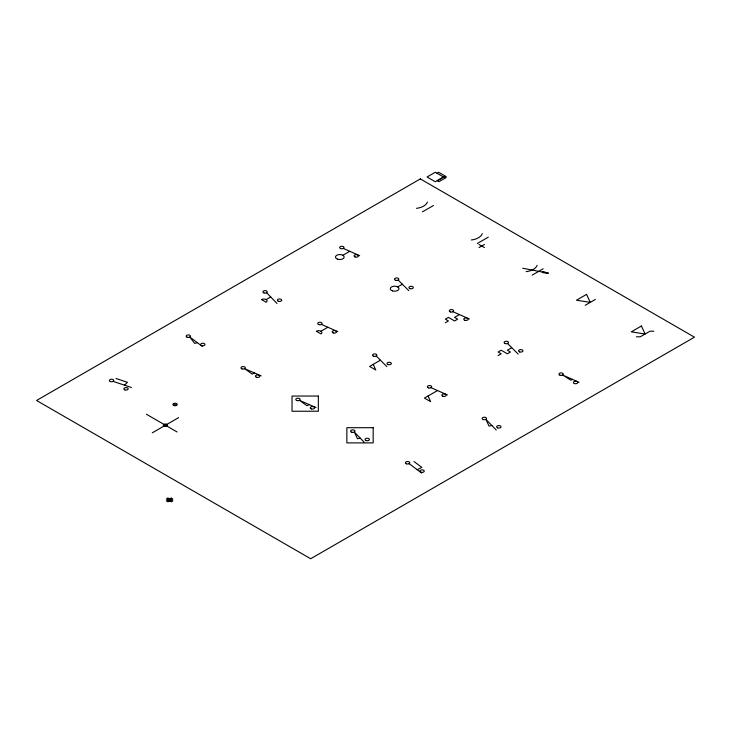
<?xml version="1.0" encoding="UTF-8"?>
<svg xmlns="http://www.w3.org/2000/svg" width="731" height="731" viewBox="0 0 731 731"><rect width="100%" height="100%" fill="white"/><g stroke="black" fill="none" stroke-linecap="round" stroke-linejoin="round"><path stroke-width="1.1" d="M124.508 385.191L127.432 382.313L115.991 378.475M437.028 173.238L438.673 172.288L446.129 176.591L444.485 177.542L435.292 172.251L427.068 177.003L435.292 181.754L443.516 177.003M266.13 299.591A3.253 1.882 0 0 1 266.13 302.25L261.524 299.591A3.253 1.882 0 0 1 266.13 299.591L270.689 296.96M342.885 255.274L349.774 251.29M422.518 211.826L433.483 205.502M320.955 331.244A3.253 1.882 0 0 1 320.955 333.903L316.349 331.244A3.253 1.882 0 0 1 320.955 331.244L327.872 327.25M397.71 286.927L402.37 284.24M477.343 243.478L488.308 237.155M152.304 432.816L178.62 417.62M478.988 247.599L484.47 244.428M380.422 360.2L369.612 366.441L375.78 369.996L373.212 364.358M445.334 322.736L448.423 320.955L445.334 319.173L448.423 317.391L454.591 320.955L457.679 319.173L454.591 317.391L459.47 314.577M532.168 275.139L543.133 268.807M437.513 390.546L424.437 398.093L430.605 401.657L428.037 396.01M498.103 355.577L501.192 353.795L498.103 352.013L501.192 350.231L507.36 353.795L510.448 352.013L507.36 350.231L511.727 347.709M585.22 305.284L595.345 299.436M572.327 379.316L570.838 380.175L562.651 375.03L579.034 382.286M254.461 372.956L252.204 374.098L244.666 368.698L261.177 375.88M309.286 404.618L307.029 405.76L299.491 400.35L316.002 407.532M417.136 469.667L421.869 467.447L413.974 461.517M197.324 342.656L194.62 343.415L189.841 337.046L202.432 346.494M360.301 438.189L357.441 438.71L354.316 432.003L364.029 442.036M491.881 425.524L489.021 426.045L485.896 419.347L496.285 430.066M653.834 331.216L649.95 331.216L640.292 336.79L636.409 336.79M548.168 273.156L542.347 272.626L542.959 271.557L548.168 273.156L522.747 268.25M113.086 381.363L131.406 387.503M453.019 311.735L469.393 318.972M431.071 387.695L447.463 394.941M321.421 324.39L337.795 331.646M343.351 248.421L359.661 255.713M478.988 244.428L484.47 247.599M173.53 403.594L176.6 405.367M146.383 414.239L177.085 431.966M169.674 498.971L171.292 499.903M167.929 499.986L169.546 500.918M409.141 463.664L421.714 473.112M507.552 343.515L518.197 354.106M398.194 280.083L408.812 290.646M376.246 356.043L386.873 366.615M266.596 292.738L276.985 303.447M537.102 265.326A14.081 8.132 0 0 1 526.137 271.649M482.277 233.673A14.081 8.132 0 0 1 471.312 239.996M427.452 202.021A14.081 8.132 0 0 1 416.487 208.344M420.325 178.912L36.55 400.478L310.675 558.749L694.45 337.174L420.325 178.912M444.485 176.591L437.284 180.749L438.929 181.699L446.129 177.542L444.485 176.591M167.929 498.085L166.385 498.971L171.292 501.804L172.836 500.918L167.929 498.085M171.218 498.085L166.385 500.872L168.002 501.804L172.836 499.017L171.218 498.085M586.573 294.365L576.448 300.213L590.282 302.36L586.573 294.365M641.416 326.017L631.282 331.865L645.126 334.003L641.416 326.017M318.35 396.047L292.034 396.047L292.034 411.242L318.35 411.242L318.35 396.047M373.175 427.699L346.86 427.699L346.86 442.895L373.175 442.895L373.175 427.699M366.039 440.519A2.175 1.252 0 0 0 369.42 439.569A2.175 1.252 0 0 0 366.304 438.353A2.175 1.252 0 0 0 366.039 440.519M351.693 432.204A2.175 1.252 0 0 0 354.955 431.116A2.175 1.252 0 0 0 351.693 430.038A2.175 1.252 0 0 0 351.693 432.204M173.877 405.531A2.175 1.252 0 0 0 177.231 404.554A2.175 1.252 0 0 0 174.079 403.366A2.175 1.252 0 0 0 173.877 405.531M164.347 426.319A2.175 1.252 0 0 0 167.6 425.241A2.175 1.252 0 0 0 164.347 424.154A2.175 1.252 0 0 0 164.347 426.319M124.809 389.87A2.175 1.252 0 0 0 128.19 388.919A2.175 1.252 0 0 0 125.074 387.704A2.175 1.252 0 0 0 124.809 389.87M110.335 381.518A2.175 1.252 0 0 0 113.716 380.568A2.175 1.252 0 0 0 110.6 379.352A2.175 1.252 0 0 0 110.335 381.518M420.992 472.217A2.175 1.252 0 0 0 424.254 471.13A2.175 1.252 0 0 0 420.992 470.042A2.175 1.252 0 0 0 420.992 472.217M406.39 463.81A2.175 1.252 0 0 0 409.771 462.86A2.175 1.252 0 0 0 406.655 461.645A2.175 1.252 0 0 0 406.39 463.81M311.342 408.912A2.175 1.252 0 0 0 314.604 407.825A2.175 1.252 0 0 0 311.342 406.738A2.175 1.252 0 0 0 311.342 408.912M296.868 400.551A2.175 1.252 0 0 0 300.13 399.464A2.175 1.252 0 0 0 296.868 398.386A2.175 1.252 0 0 0 296.868 400.551M242.043 368.899A2.175 1.252 0 0 0 245.305 367.812A2.175 1.252 0 0 0 242.043 366.734A2.175 1.252 0 0 0 242.043 368.899M256.389 377.205A2.175 1.252 0 0 0 259.77 376.264A2.175 1.252 0 0 0 256.654 375.04A2.175 1.252 0 0 0 256.389 377.205M187.09 337.201A2.175 1.252 0 0 0 190.471 336.251A2.175 1.252 0 0 0 187.355 335.036A2.175 1.252 0 0 0 187.09 337.201M201.564 345.553A2.175 1.252 0 0 0 204.945 344.612A2.175 1.252 0 0 0 201.829 343.387A2.175 1.252 0 0 0 201.564 345.553M497.619 427.854A2.175 1.252 0 0 0 501 426.904A2.175 1.252 0 0 0 497.884 425.689A2.175 1.252 0 0 0 497.619 427.854M483.273 419.548A2.175 1.252 0 0 0 486.535 418.461A2.175 1.252 0 0 0 483.273 417.374A2.175 1.252 0 0 0 483.273 419.548M442.794 396.202A2.175 1.252 0 0 0 446.175 395.252A2.175 1.252 0 0 0 443.059 394.036A2.175 1.252 0 0 0 442.794 396.202M428.32 387.841A2.175 1.252 0 0 0 431.701 386.9A2.175 1.252 0 0 0 428.585 385.676A2.175 1.252 0 0 0 428.32 387.841M387.969 364.55A2.175 1.252 0 0 0 391.35 363.599A2.175 1.252 0 0 0 388.234 362.384A2.175 1.252 0 0 0 387.969 364.55M373.495 356.189A2.175 1.252 0 0 0 376.876 355.239A2.175 1.252 0 0 0 373.76 354.023A2.175 1.252 0 0 0 373.495 356.189M333.272 332.943A2.175 1.252 0 0 0 336.534 331.856A2.175 1.252 0 0 0 333.272 330.768A2.175 1.252 0 0 0 333.272 332.943M318.798 324.582A2.175 1.252 0 0 0 322.06 323.504A2.175 1.252 0 0 0 318.798 322.417A2.175 1.252 0 0 0 318.798 324.582M278.319 301.245A2.175 1.252 0 0 0 281.7 300.295A2.175 1.252 0 0 0 278.584 299.08A2.175 1.252 0 0 0 278.319 301.245M263.973 292.93A2.175 1.252 0 0 0 267.235 291.852A2.175 1.252 0 0 0 263.973 290.764A2.175 1.252 0 0 0 263.973 292.93M574.374 383.537A2.175 1.252 0 0 0 577.755 382.587A2.175 1.252 0 0 0 574.639 381.372A2.175 1.252 0 0 0 574.374 383.537M560.028 375.231A2.175 1.252 0 0 0 563.29 374.144A2.175 1.252 0 0 0 560.028 373.057A2.175 1.252 0 0 0 560.028 375.231M519.677 351.931A2.175 1.252 0 0 0 522.939 350.853A2.175 1.252 0 0 0 519.677 349.765A2.175 1.252 0 0 0 519.677 351.931M505.075 343.533A2.175 1.252 0 0 0 508.456 342.583A2.175 1.252 0 0 0 505.34 341.368A2.175 1.252 0 0 0 505.075 343.533M450.378 311.927A2.175 1.252 0 0 0 453.64 310.839A2.175 1.252 0 0 0 450.378 309.752A2.175 1.252 0 0 0 450.378 311.927M464.852 320.279A2.175 1.252 0 0 0 468.114 319.2A2.175 1.252 0 0 0 464.852 318.113A2.175 1.252 0 0 0 464.852 320.279M392.465 290.865A4.34 2.504 0 0 0 398.98 288.699A4.34 2.504 0 0 0 392.465 286.525A4.34 2.504 0 0 0 392.465 290.865M395.553 280.275A2.175 1.252 0 0 0 398.815 279.187A2.175 1.252 0 0 0 395.553 278.1A2.175 1.252 0 0 0 395.553 280.275M410.027 288.626A2.175 1.252 0 0 0 413.289 287.539A2.175 1.252 0 0 0 410.027 286.461A2.175 1.252 0 0 0 410.027 288.626M340.6 248.567A2.175 1.252 0 0 0 343.981 247.626A2.175 1.252 0 0 0 340.865 246.402A2.175 1.252 0 0 0 340.6 248.567M337.384 259.121A4.34 2.504 0 0 0 344.146 257.221A4.34 2.504 0 0 0 337.914 254.79A4.34 2.504 0 0 0 337.384 259.121M355.074 256.928A2.175 1.252 0 0 0 358.455 255.978A2.175 1.252 0 0 0 355.339 254.763A2.175 1.252 0 0 0 355.074 256.928"/></g></svg>
